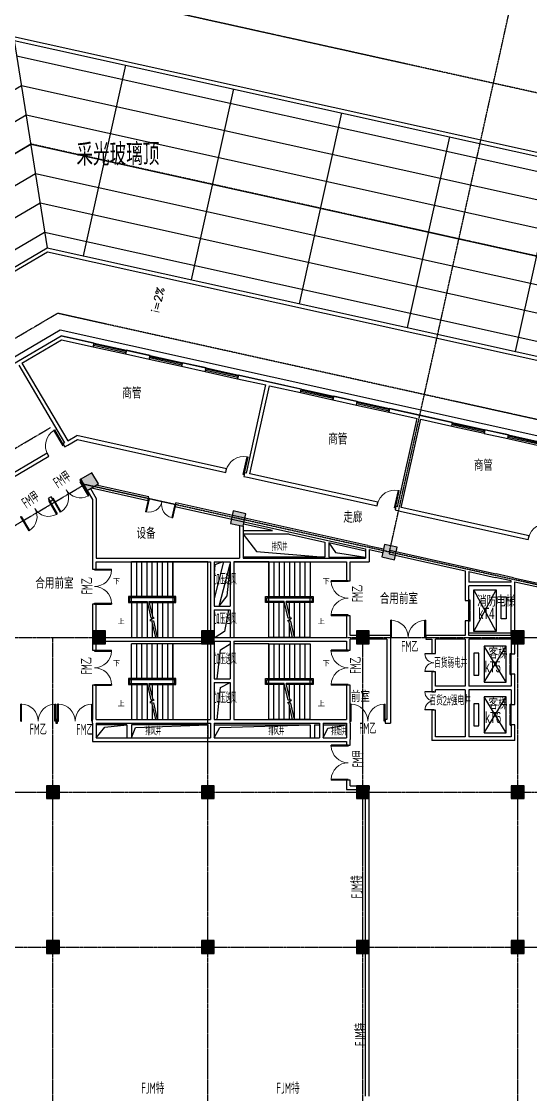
# Model space of a CAD drawing. Header units: metres. Extents: x -728143 to -282297, y 300383 to 505760.
# Drawn here: x -467116 to -439514, y 360524 to 418740 of the extents above; entities that cross this region are included whole.
import ezdxf

# ---------------------------------------------------------------- set-up
doc = ezdxf.new("R2010")
doc.units = ezdxf.units.M
doc.linetypes.add('CENTER2', pattern=[2.541, 1.587, -0.318, 0.318, -0.318])
doc.linetypes.add('DASH', pattern=[0.35, 0.25, -0.1])
for name, color, linetype in [('COLUMN', 2, 'Continuous'), ('DOTE', 251, 'CENTER2'), ('J-STAIR', 163, 'Continuous'), ('J-TEXT', 7, 'Continuous'), ('j-WINDOW_TEXT', 7, 'Continuous'), ('j-防火卷帘', 66, 'Continuous'), ('PUB_DIM', 3, 'Continuous'), ('PUB_HATCH', 8, 'Continuous'), ('PUB_TEXT', 7, 'Continuous'), ('S-看线', 5, 'Continuous'), ('STAIR', 3, 'Continuous'), ('WALL', 2, 'Continuous'), ('WINDOW', 4, 'Continuous'), ('屋顶', 252, 'Continuous'), ('屋顶排水', 76, 'Continuous')]:
    doc.layers.add(name, color=color, linetype=linetype)
doc.styles.add('_TCH_DIM', font='simplex_.ttf', dxfattribs={"bigfont": 'GBCBIG'})
doc.styles.add('HZ', font='rs', dxfattribs={"width": 0.8, "bigfont": 'hztxt'})
doc.styles.add('mobin', font='ros.shx', dxfattribs={"width": 0.55, "bigfont": 'hzdf2.shx'})
doc.styles.add('探索者', font='tssdeng.shx', dxfattribs={"width": 0.65, "bigfont": 'tssdchn.shx'})

# ---------------------------------------------------------------- blocks, each defined once
blk = doc.blocks.new('$DorLib2D$00000001')
for p, q in [((0.45, 0.975), (0.5, 0.975)), ((0.45, 0), (0.45, 0.975)), ((0.5, 0), (0.5, 0.975)), ((0.5, 0), (0.45, 0))]:
    blk.add_line(p, q)
at = {"lineweight": 13}
blk.add_arc((0.475, 0), 0.975, 91.46928, 180, dxfattribs=at)
blk = doc.blocks.new('$DorLib2D$00000002')
at = {"color": 0}
for p, q in [((-0.5, 0), (-0.5, 0.4875)), ((-0.475, 0.4875), (-0.5, 0.4875)), ((-0.475, 0), (-0.475, 0.4875)), ((0.475, 0), (0.475, 0.4875)), ((0.475, 0.4875), (0.5, 0.4875)), ((0.5, 0), (0.5, 0.4875)), ((-0.5, 0), (-0.475, 0)), ((0.5, 0), (0.475, 0))]:
    blk.add_line(p, q, dxfattribs=at)
at = {"color": 0, "lineweight": 13}
for centre, start, end in [((-0.4875, 0), 0, 88.53072), ((0.4875, 0), 91.46928, 180)]:
    blk.add_arc(centre, 0.4875, start, end, dxfattribs=at)
blk = doc.blocks.new('$TCHSYS$LDOR22D')
for p, q in [((-0.517, 0.833), (-0.017, 0.833)), ((-0.517, 0.833), (-0.517, 0.667)), ((-0.517, 0.667), (-0.017, 0.667)), ((-0.017, 0.833), (-0.017, 0.667)), ((0.017, 0.833), (0.017, 0.667)), ((0.017, 0.833), (0.517, 0.833)), ((0.017, 0.667), (0.517, 0.667)), ((0.517, 0.833), (0.517, 0.667)), ((-0.5, 0.5), (0.5, 0.5))]:
    blk.add_line(p, q)
blk = doc.blocks.new('$DorLib2D$00000004')
for p, q in [((-0.485, 0), (-0.485, 0.485)), ((0.485, 0), (0.485, 0.485))]:
    blk.add_line(p, q)
at = {"lineweight": 13}
for centre, start, end in [((-0.485, 0), 0, 90), ((0.485, 0), 90, 180)]:
    blk.add_arc(centre, 0.485, start, end, dxfattribs=at)
blk = doc.blocks.new('$TCHSYS$WIN2D')
for p, q in [((-0.5, 0.5), (0.5, 0.5)), ((-0.5, 0.5), (-0.5, -0.5)), ((0.5, 0.5), (0.5, -0.5)), ((0.5, 0.167), (-0.5, 0.167)), ((0.5, -0.167), (-0.5, -0.167)), ((-0.5, -0.5), (0.5, -0.5))]:
    blk.add_line(p, q)
blk = doc.blocks.new('_FZH')
blk.add_lwpolyline([(-0.5, -0.5), (0.5, -0.5), (0.5, 0.5), (-0.5, 0.5)], close=True)
at = {"layer": 'PUB_HATCH'}
blk.add_solid([(-0.5, -0.5), (0.5, -0.5), (-0.5, 0.5), (0.5, 0.5)], dxfattribs=at)

msp = doc.modelspace()

# ---------------------------------------------------------------- linework, layer by layer
at = {"ltscale": 4, "extrusion": (-1.1827e-23, -1.32164e-09, 1)}
for p, q in [((-467547, 417928, 0), (-400861, 403145, 0)), ((-512892, 378451, 0), (-465698, 406251, 0)), ((-465698, 406251, 0), (-403241, 392406, 0))]:
    msp.add_line(p, q, dxfattribs=at)
at = {"color": 4, "ltscale": 4, "extrusion": (-1.1827e-23, -1.32164e-09, 1)}
for p, q in [((-467514, 417716, 0), (-401099, 402993, 0)), ((-512822, 378724, 0), (-465732, 406463, 0)), ((-465732, 406463, 0), (-403393, 392644, 0))]:
    msp.add_line(p, q, dxfattribs=at)
at = {"color": 250, "ltscale": 4, "extrusion": (-1.1827e-23, -1.32164e-09, 1)}
for p, q in [((-467379, 416867, 0), (-344500, 389627, 0)), ((-512538, 379820, 0), (-465866, 407313, 0)), ((-465866, 407313, 0), (-346448, 380840, 0))]:
    msp.add_line(p, q, dxfattribs=at)
at = {"layer": 'DOTE', "extrusion": (-1.1827e-23, -1.32164e-09, 1)}
for p, q in [((-447163, 389953, 0), (-436596, 437622, 0)), ((-319868, 388417, 0), (-468077, 421272, 0)), ((-582998, 343537, 0), (-466576, 412117, 0)), ((-328584, 381489, 0), (-466551, 412074, 0)), ((-578608, 336084, 0), (-465168, 402907, 0)), ((-315870, 369810, 0), (-465168, 402907, 0)), ((-575994, 331647, 0), (-465524, 396721, 0)), ((-574167, 328545, 0), (-463697, 393619, 0)), ((-350509, 368527, 0), (-463697, 393619, 0)), ((-473809, 385327, 0), (-431809, 385327, 0)), ((-465409, 312844, 0), (-465409, 385327, 0)), ((-457009, 312844, 0), (-457009, 385327, 0)), ((-448609, 312844, 0), (-448609, 385327, 0)), ((-440209, 312844, 0), (-440209, 385327, 0)), ((-482209, 376927, 0), (-398209, 376927, 0)), ((-506293, 368527, 0), (-321459, 368527, 0))]:
    msp.add_line(p, q, dxfattribs=at)
at = {"layer": 'J-STAIR', "ltscale": 4, "extrusion": (-1.1827e-23, -1.32164e-09, 1)}
msp.add_line((-442859, 385577, 0), (-440559, 385577, 0), dxfattribs=at)
at = {"layer": 'j-防火卷帘', "linetype": 'DASH', "extrusion": (-1.1827e-23, -1.32164e-09, 1)}
for p, q in [((-448459, 360427, 0), (-448459, 376927, 0)), ((-448259, 360427, 0), (-448259, 376927, 0))]:
    msp.add_line(p, q, dxfattribs=at)
at = {"layer": 'PUB_DIM', "extrusion": (-1.1827e-23, -1.32164e-09, 1), "elevation": 0}
for points in [[(-461726, 388418, 0, 0, 0), (-458284, 388418, 0, 0, 0), (-458284, 386268, 0, 0, 0), (-459195, 386268, 80, 0, 0), (-459495, 386268, 0, 0, 0)], [(-450893, 388418, 0, 0, 0), (-454335, 388418, 0, 0, 0), (-454335, 386268, 0, 0, 0), (-453424, 386268, 80, 0, 0), (-453124, 386268, 0, 0, 0)], [(-461461, 386231, 0, 0, 0), (-460692, 386231, 80, 0, 0), (-460392, 386231, 0, 0, 0)], [(-451158, 386231, 0, 0, 0), (-451927, 386231, 80, 0, 0), (-452227, 386231, 0, 0, 0)], [(-461726, 383968, 0, 0, 0), (-458284, 383968, 0, 0, 0), (-458284, 381818, 0, 0, 0), (-459195, 381818, 80, 0, 0), (-459495, 381818, 0, 0, 0)], [(-450893, 383968, 0, 0, 0), (-454335, 383968, 0, 0, 0), (-454335, 381818, 0, 0, 0), (-453424, 381818, 80, 0, 0), (-453124, 381818, 0, 0, 0)], [(-461461, 381781, 0, 0, 0), (-460692, 381781, 80, 0, 0), (-460392, 381781, 0, 0, 0)], [(-451158, 381781, 0, 0, 0), (-451927, 381781, 80, 0, 0), (-452227, 381781, 0, 0, 0)]]:
    msp.add_lwpolyline(points, format="xyseb", dxfattribs=at)
at = {"layer": 'S-看线', "ltscale": 4, "extrusion": (-1.1827e-23, -1.32164e-09, 1)}
for p, q in [((-453497, 391127, 0), (-455071, 391476, 0)), ((-455098, 391127, 0), (-453497, 391127, 0)), ((-452595, 390927, 0), (-455098, 390927, 0)), ((-452595, 390927, 0), (-450659, 390498, 0)), ((-450659, 390498, 0), (-450659, 389677, 0)), ((-448459, 390010, 0), (-450459, 390454, 0)), ((-450459, 390454, 0), (-450459, 389677, 0)), ((-452459, 389677, 0), (-455098, 389677, 0)), ((-450659, 389677, 0), (-452459, 389677, 0)), ((-450459, 389677, 0), (-448459, 389677, 0)), ((-456654, 387427, 0), (-456143, 389427, 0)), ((-456395, 387027, 0), (-455809, 389319, 0)), ((-442859, 385577, 0), (-440559, 385577, 0)), ((-461399, 380577, 0), (-463059, 380577, 0)), ((-461399, 380577, 0), (-461399, 379877, 0)), ((-457009, 380577, 0), (-461149, 380577, 0)), ((-461149, 380577, 0), (-461149, 379877, 0)), ((-457009, 380577, 0), (-457009, 379877, 0)), ((-456659, 380577, 0), (-451469, 380577, 0)), ((-451469, 380577, 0), (-451469, 379877, 0)), ((-451219, 380577, 0), (-451219, 379877, 0)), ((-451219, 380577, 0), (-450959, 380577, 0)), ((-450759, 380577, 0), (-449494, 380577, 0))]:
    msp.add_line(p, q, dxfattribs=at)
at = {"layer": 'S-看线', "ltscale": 4, "extrusion": (-1.1827e-23, -1.32164e-09, 1), "elevation": 0}
for points in [[(-455098, 390927), (-454368, 389980), (-450659, 389677)], [(-450459, 390454), (-450083, 389932), (-448459, 389677)], [(-456195, 389427), (-456625, 389258), (-456659, 388786)], [(-456395, 387027), (-455958, 387585), (-455809, 389117)], [(-455885, 386827), (-456111, 385642), (-456609, 385327)], [(-456509, 383077), (-456319, 384654), (-455809, 384977)], [(-456509, 380877), (-456320, 382608), (-455809, 382877)], [(-463059, 379877), (-462589, 380463), (-461399, 380577)], [(-461149, 379877), (-460936, 380443), (-457009, 380577)], [(-456659, 379877), (-456364, 380444), (-451469, 380577)], [(-450759, 379877), (-450499, 380395), (-449494, 380577)]]:
    msp.add_lwpolyline(points, dxfattribs=at)
at = {"layer": 'STAIR', "extrusion": (-1.1827e-23, -1.32164e-09, 1)}
for p, q in [((-458909, 389427, 0), (-461149, 389427, 0)), ((-461149, 387537, 0), (-461149, 389427, 0)), ((-460869, 387537, 0), (-460869, 389427, 0)), ((-460589, 387537, 0), (-460589, 389427, 0)), ((-460309, 387537, 0), (-460309, 389427, 0)), ((-460029, 387537, 0), (-460029, 389427, 0)), ((-459749, 387537, 0), (-459749, 389427, 0)), ((-459469, 387537, 0), (-459469, 389427, 0)), ((-459189, 387537, 0), (-459189, 389427, 0)), ((-458909, 387537, 0), (-458909, 389427, 0)), ((-457009, 389427, 0), (-458909, 389427, 0)), ((-458909, 389427, 0), (-458909, 387537, 0)), ((-457009, 385327, 0), (-457009, 389427, 0)), ((-453709, 389427, 0), (-455609, 389427, 0)), ((-455609, 389427, 0), (-455609, 385327, 0)), ((-453709, 389427, 0), (-451469, 389427, 0)), ((-453709, 389427, 0), (-453709, 387537, 0)), ((-453709, 387537, 0), (-453709, 389427, 0)), ((-453429, 389427, 0), (-453429, 387537, 0)), ((-453149, 389427, 0), (-453149, 387537, 0)), ((-452869, 389427, 0), (-452869, 387537, 0)), ((-452589, 389427, 0), (-452589, 387537, 0)), ((-452309, 389427, 0), (-452309, 387537, 0)), ((-452029, 389427, 0), (-452029, 387537, 0)), ((-451749, 389427, 0), (-451749, 387537, 0)), ((-451469, 389427, 0), (-451469, 387537, 0)), ((-442584, 385652, 0), (-442584, 387902, 0)), ((-442584, 387902, 0), (-441384, 387902, 0)), ((-441384, 385652, 0), (-442584, 387902, 0)), ((-442584, 385652, 0), (-441384, 387902, 0)), ((-441384, 387902, 0), (-441384, 385652, 0)), ((-461319, 387537, 0), (-461319, 387217, 0)), ((-458739, 387537, 0), (-461319, 387537, 0)), ((-461319, 387217, 0), (-460291, 387217, 0)), ((-461259, 387477, 0), (-461259, 387277, 0)), ((-458799, 387477, 0), (-461259, 387477, 0)), ((-461259, 387277, 0), (-460305, 387277, 0)), ((-458909, 387477, 0), (-461149, 387477, 0)), ((-461149, 387277, 0), (-461149, 387477, 0)), ((-461149, 387277, 0), (-460305, 387277, 0)), ((-461149, 387217, 0), (-461149, 385327, 0)), ((-460869, 387217, 0), (-460869, 385327, 0)), ((-460589, 387217, 0), (-460589, 385327, 0)), ((-460309, 387217, 0), (-460309, 385327, 0)), ((-460305, 387277, 0), (-460101, 386391, 0)), ((-460202, 387277, 0), (-458909, 387277, 0)), ((-460202, 387277, 0), (-459998, 386388, 0)), ((-460202, 387277, 0), (-458799, 387277, 0)), ((-460188, 387217, 0), (-458739, 387217, 0)), ((-460029, 387217, 0), (-460029, 386525, 0)), ((-459749, 387217, 0), (-459749, 385327, 0)), ((-459469, 387217, 0), (-459469, 385327, 0)), ((-459189, 387217, 0), (-459189, 385327, 0)), ((-458909, 387477, 0), (-458909, 387277, 0)), ((-458909, 387217, 0), (-458909, 385327, 0)), ((-458909, 387217, 0), (-458909, 385327, 0)), ((-458799, 387277, 0), (-458799, 387477, 0)), ((-458739, 387217, 0), (-458739, 387537, 0)), ((-453879, 387217, 0), (-453879, 387537, 0)), ((-453879, 387537, 0), (-451299, 387537, 0)), ((-452851, 387217, 0), (-453879, 387217, 0)), ((-453819, 387277, 0), (-453819, 387477, 0)), ((-453819, 387477, 0), (-451359, 387477, 0)), ((-452865, 387277, 0), (-453819, 387277, 0)), ((-453709, 387477, 0), (-451469, 387477, 0)), ((-453709, 387277, 0), (-453709, 387477, 0)), ((-452865, 387277, 0), (-453709, 387277, 0)), ((-453709, 385327, 0), (-453709, 387217, 0)), ((-453709, 385327, 0), (-453709, 387217, 0)), ((-453429, 385327, 0), (-453429, 387217, 0)), ((-453149, 385327, 0), (-453149, 387217, 0)), ((-452869, 385327, 0), (-452869, 387217, 0)), ((-452657, 386372, 0), (-452865, 387277, 0)), ((-451469, 387277, 0), (-452762, 387277, 0)), ((-452553, 386368, 0), (-452762, 387277, 0)), ((-451359, 387277, 0), (-452762, 387277, 0)), ((-451299, 387217, 0), (-452748, 387217, 0)), ((-452589, 386525, 0), (-452589, 387217, 0)), ((-452309, 385327, 0), (-452309, 387217, 0)), ((-452029, 385327, 0), (-452029, 387217, 0)), ((-451749, 385327, 0), (-451749, 387217, 0)), ((-451469, 387277, 0), (-451469, 387477, 0)), ((-451469, 385327, 0), (-451469, 387217, 0)), ((-451359, 387477, 0), (-451359, 387277, 0)), ((-451299, 387537, 0), (-451299, 387217, 0)), ((-441109, 386327, 0), (-441109, 387527, 0)), ((-441109, 387527, 0), (-440834, 387527, 0)), ((-440834, 387527, 0), (-440834, 386327, 0)), ((-459923, 386385, 0), (-460149, 386239, 0)), ((-460149, 386239, 0), (-459962, 386232, 0)), ((-460101, 386391, 0), (-459923, 386385, 0)), ((-460066, 386236, 0), (-459857, 385327, 0)), ((-460029, 386079, 0), (-460029, 385327, 0)), ((-459962, 386232, 0), (-459754, 385327, 0)), ((-452696, 386219, 0), (-452470, 386365, 0)), ((-452518, 386213, 0), (-452696, 386219, 0)), ((-452470, 386365, 0), (-452657, 386372, 0)), ((-452417, 385327, 0), (-452621, 386216, 0)), ((-452589, 385327, 0), (-452589, 386079, 0)), ((-452314, 385327, 0), (-452518, 386213, 0)), ((-440834, 386327, 0), (-441109, 386327, 0)), ((-441384, 385652, 0), (-442584, 385652, 0)), ((-461149, 385327, 0), (-459857, 385327, 0)), ((-458909, 384977, 0), (-461149, 384977, 0)), ((-461149, 383087, 0), (-461149, 384977, 0)), ((-460869, 383087, 0), (-460869, 384977, 0)), ((-460589, 383087, 0), (-460589, 384977, 0)), ((-460309, 383087, 0), (-460309, 384977, 0)), ((-460029, 383087, 0), (-460029, 384977, 0)), ((-459754, 385327, 0), (-458909, 385327, 0)), ((-459749, 383087, 0), (-459749, 384977, 0)), ((-459469, 383087, 0), (-459469, 384977, 0)), ((-459189, 383087, 0), (-459189, 384977, 0)), ((-458909, 385327, 0), (-457009, 385327, 0)), ((-458909, 383087, 0), (-458909, 384977, 0)), ((-457009, 384977, 0), (-458909, 384977, 0)), ((-458909, 384977, 0), (-458909, 383087, 0)), ((-457009, 380877, 0), (-457009, 384977, 0)), ((-455609, 385327, 0), (-453709, 385327, 0)), ((-453709, 384977, 0), (-455609, 384977, 0)), ((-455609, 384977, 0), (-455609, 380877, 0)), ((-452417, 385327, 0), (-453709, 385327, 0)), ((-453709, 384977, 0), (-451469, 384977, 0)), ((-453709, 384977, 0), (-453709, 383087, 0)), ((-453709, 383087, 0), (-453709, 384977, 0)), ((-453429, 384977, 0), (-453429, 383087, 0)), ((-453149, 384977, 0), (-453149, 383087, 0)), ((-452869, 384977, 0), (-452869, 383087, 0)), ((-452589, 384977, 0), (-452589, 383087, 0)), ((-451469, 385327, 0), (-452314, 385327, 0)), ((-452309, 384977, 0), (-452309, 383087, 0)), ((-452029, 384977, 0), (-452029, 383087, 0)), ((-451749, 384977, 0), (-451749, 383087, 0)), ((-451469, 384977, 0), (-451469, 383087, 0)), ((-440834, 384852, 0), (-442034, 384852, 0)), ((-442034, 384852, 0), (-442034, 382902, 0)), ((-442034, 382902, 0), (-440834, 384852, 0)), ((-440834, 382902, 0), (-442034, 384852, 0)), ((-440834, 382902, 0), (-440834, 384852, 0)), ((-442309, 384477, 0), (-442584, 384477, 0)), ((-442584, 384477, 0), (-442584, 383277, 0)), ((-442309, 383277, 0), (-442309, 384477, 0)), ((-461319, 383087, 0), (-461319, 382767, 0)), ((-458739, 383087, 0), (-461319, 383087, 0)), ((-458739, 382767, 0), (-458739, 383087, 0)), ((-453879, 382767, 0), (-453879, 383087, 0)), ((-453879, 383087, 0), (-451299, 383087, 0)), ((-451299, 383087, 0), (-451299, 382767, 0)), ((-442584, 383277, 0), (-442309, 383277, 0)), ((-461319, 382767, 0), (-460291, 382767, 0)), ((-461259, 383027, 0), (-461259, 382827, 0)), ((-458799, 383027, 0), (-461259, 383027, 0)), ((-461259, 382827, 0), (-460305, 382827, 0)), ((-458909, 383027, 0), (-461149, 383027, 0)), ((-461149, 382827, 0), (-461149, 383027, 0)), ((-461149, 382827, 0), (-460305, 382827, 0)), ((-461149, 382767, 0), (-461149, 380877, 0)), ((-460869, 382767, 0), (-460869, 380877, 0)), ((-460589, 382767, 0), (-460589, 380877, 0)), ((-460309, 382767, 0), (-460309, 380877, 0)), ((-460305, 382827, 0), (-460101, 381941, 0)), ((-460202, 382827, 0), (-458909, 382827, 0)), ((-460202, 382827, 0), (-459998, 381938, 0)), ((-460202, 382827, 0), (-458799, 382827, 0)), ((-460188, 382767, 0), (-458739, 382767, 0)), ((-460029, 382767, 0), (-460029, 382075, 0)), ((-459749, 382767, 0), (-459749, 380877, 0)), ((-459469, 382767, 0), (-459469, 380877, 0)), ((-459189, 382767, 0), (-459189, 380877, 0)), ((-458909, 383027, 0), (-458909, 382827, 0)), ((-458909, 382767, 0), (-458909, 380877, 0)), ((-458909, 382767, 0), (-458909, 380877, 0)), ((-458799, 382827, 0), (-458799, 383027, 0)), ((-452851, 382767, 0), (-453879, 382767, 0)), ((-453819, 382827, 0), (-453819, 383027, 0)), ((-453819, 383027, 0), (-451359, 383027, 0)), ((-452865, 382827, 0), (-453819, 382827, 0)), ((-453709, 383027, 0), (-451469, 383027, 0)), ((-453709, 382827, 0), (-453709, 383027, 0)), ((-452865, 382827, 0), (-453709, 382827, 0)), ((-453709, 380877, 0), (-453709, 382767, 0)), ((-453709, 380877, 0), (-453709, 382767, 0)), ((-453429, 380877, 0), (-453429, 382767, 0)), ((-453149, 380877, 0), (-453149, 382767, 0)), ((-452869, 380877, 0), (-452869, 382767, 0)), ((-452657, 381922, 0), (-452865, 382827, 0)), ((-451469, 382827, 0), (-452762, 382827, 0)), ((-452553, 381918, 0), (-452762, 382827, 0)), ((-451359, 382827, 0), (-452762, 382827, 0)), ((-451299, 382767, 0), (-452748, 382767, 0)), ((-452589, 382075, 0), (-452589, 382767, 0)), ((-452309, 380877, 0), (-452309, 382767, 0)), ((-452029, 380877, 0), (-452029, 382767, 0)), ((-451749, 380877, 0), (-451749, 382767, 0)), ((-451469, 382827, 0), (-451469, 383027, 0)), ((-451469, 380877, 0), (-451469, 382767, 0)), ((-451359, 383027, 0), (-451359, 382827, 0)), ((-442034, 382902, 0), (-440834, 382902, 0)), ((-459923, 381935, 0), (-460149, 381789, 0)), ((-460101, 381941, 0), (-459923, 381935, 0)), ((-452696, 381769, 0), (-452470, 381915, 0)), ((-452470, 381915, 0), (-452657, 381922, 0)), ((-440834, 382102, 0), (-442034, 382102, 0)), ((-442034, 382102, 0), (-442034, 380152, 0)), ((-442034, 380152, 0), (-440834, 382102, 0)), ((-440834, 380152, 0), (-442034, 382102, 0)), ((-440834, 380152, 0), (-440834, 382102, 0)), ((-460149, 381789, 0), (-459962, 381782, 0)), ((-460066, 381786, 0), (-459857, 380877, 0)), ((-460029, 381629, 0), (-460029, 380877, 0)), ((-459962, 381782, 0), (-459754, 380877, 0)), ((-452518, 381763, 0), (-452696, 381769, 0)), ((-452417, 380877, 0), (-452621, 381766, 0)), ((-452589, 380877, 0), (-452589, 381629, 0)), ((-452314, 380877, 0), (-452518, 381763, 0)), ((-442309, 381727, 0), (-442584, 381727, 0)), ((-442584, 381727, 0), (-442584, 380527, 0)), ((-442309, 380527, 0), (-442309, 381727, 0)), ((-461149, 380877, 0), (-459857, 380877, 0)), ((-459754, 380877, 0), (-458909, 380877, 0)), ((-458909, 380877, 0), (-457009, 380877, 0)), ((-455609, 380877, 0), (-453709, 380877, 0)), ((-452417, 380877, 0), (-453709, 380877, 0)), ((-451469, 380877, 0), (-452314, 380877, 0)), ((-442584, 380527, 0), (-442309, 380527, 0)), ((-442034, 380152, 0), (-440834, 380152, 0))]:
    msp.add_line(p, q, dxfattribs=at)
at = {"layer": 'WALL', "extrusion": (-1.1827e-23, -1.32164e-09, 1)}
for p, q in [((-467284, 400325, 0), (-464973, 401686, 0)), ((-467096, 400204, 0), (-464939, 401474, 0)), ((-463183, 401289, 0), (-464973, 401686, 0)), ((-464939, 401474, 0), (-463227, 401094, 0)), ((-463227, 401094, 0), (-463183, 401289, 0)), ((-461426, 400900, 0), (-461469, 400704, 0)), ((-461469, 400704, 0), (-460190, 400421, 0)), ((-460147, 400616, 0), (-461426, 400900, 0)), ((-460190, 400421, 0), (-460147, 400616, 0)), ((-467268, 400102, 0), (-464782, 395881, 0)), ((-467096, 400204, 0), (-464610, 395983, 0)), ((-458389, 400227, 0), (-458433, 400031, 0)), ((-458433, 400031, 0), (-457153, 399748, 0)), ((-457110, 399943, 0), (-458389, 400227, 0)), ((-457153, 399748, 0), (-457110, 399943, 0)), ((-455353, 399553, 0), (-455396, 399358, 0)), ((-453719, 399191, 0), (-455353, 399553, 0)), ((-455396, 399358, 0), (-453860, 399018, 0)), ((-454921, 394234, 0), (-453860, 399018, 0)), ((-454725, 394190, 0), (-453665, 398974, 0)), ((-451946, 398798, 0), (-453719, 399191, 0)), ((-453665, 398974, 0), (-451989, 398603, 0)), ((-451989, 398603, 0), (-451946, 398798, 0)), ((-450188, 398409, 0), (-450232, 398213, 0)), ((-450232, 398213, 0), (-448952, 397930, 0)), ((-448909, 398125, 0), (-450188, 398409, 0)), ((-448952, 397930, 0), (-448909, 398125, 0)), ((-447152, 397735, 0), (-447195, 397540, 0)), ((-445518, 397373, 0), (-447152, 397735, 0)), ((-447195, 397540, 0), (-445659, 397200, 0)), ((-446720, 392416, 0), (-445659, 397200, 0)), ((-446524, 392372, 0), (-445464, 397156, 0)), ((-443745, 396980, 0), (-445518, 397373, 0)), ((-445464, 397156, 0), (-443788, 396785, 0)), ((-443788, 396785, 0), (-443745, 396980, 0)), ((-441988, 396591, 0), (-442031, 396395, 0)), ((-440708, 396307, 0), (-441988, 396591, 0)), ((-464782, 395881, 0), (-464868, 395830, 0)), ((-464610, 395983, 0), (-464117, 396273, 0)), ((-464594, 395759, 0), (-464084, 396060, 0)), ((-455994, 394472, 0), (-464117, 396273, 0)), ((-464084, 396060, 0), (-456038, 394277, 0)), ((-442031, 396395, 0), (-440751, 396112, 0)), ((-440751, 396112, 0), (-440708, 396307, 0)), ((-465730, 395323, 0), (-471847, 391719, 0)), ((-465628, 395150, 0), (-465730, 395323, 0)), ((-464868, 395830, 0), (-464767, 395658, 0)), ((-464767, 395658, 0), (-464594, 395759, 0)), ((-471746, 391547, 0), (-465628, 395150, 0)), ((-456038, 394277, 0), (-455994, 394472, 0)), ((-455018, 394255, 0), (-455061, 394060, 0)), ((-454921, 394234, 0), (-455018, 394255, 0)), ((-447794, 392654, 0), (-454725, 394190, 0)), ((-463906, 393902, 0), (-463959, 393871, 0)), ((-463959, 393871, 0), (-463857, 393698, 0)), ((-463857, 393698, 0), (-463805, 393729, 0)), ((-460214, 392949, 0), (-463070, 393582, 0)), ((-455061, 394060, 0), (-454866, 394017, 0)), ((-454866, 394017, 0), (-447837, 392459, 0)), ((-465510, 392957, 0), (-465669, 392863, 0)), ((-465408, 392785, 0), (-465510, 392957, 0)), ((-463719, 393521, 0), (-463676, 393512, 0)), ((-463551, 393299, 0), (-463259, 392804, 0)), ((-463378, 393400, 0), (-463059, 392858, 0)), ((-463322, 393433, 0), (-460257, 392754, 0)), ((-465669, 392863, 0), (-465568, 392691, 0)), ((-465568, 392691, 0), (-465408, 392785, 0)), ((-463259, 392804, 0), (-463259, 389527, 0)), ((-463059, 392858, 0), (-463059, 389627, 0)), ((-460257, 392754, 0), (-460214, 392949, 0)), ((-458749, 392624, 0), (-458793, 392429, 0)), ((-458793, 392429, 0), (-448459, 390138, 0)), ((-448338, 390316, 0), (-458749, 392624, 0)), ((-447837, 392459, 0), (-447794, 392654, 0)), ((-446817, 392437, 0), (-446861, 392242, 0)), ((-446720, 392416, 0), (-446817, 392437, 0)), ((-446861, 392242, 0), (-446665, 392199, 0)), ((-446665, 392199, 0), (-439636, 390641, 0)), ((-439593, 390836, 0), (-446524, 392372, 0)), ((-455298, 391376, 0), (-455298, 389627, 0)), ((-455098, 391354, 0), (-455098, 389627, 0)), ((-439636, 390641, 0), (-439593, 390836, 0)), ((-448459, 390138, 0), (-448459, 389627, 0)), ((-448338, 390316, 0), (-447483, 390127, 0)), ((-448259, 390094, 0), (-448259, 389427, 0)), ((-448259, 390094, 0), (-447526, 389931, 0)), ((-447483, 390127, 0), (-447526, 389931, 0)), ((-447141, 390051, 0), (-447185, 389856, 0)), ((-447141, 390051, 0), (-442938, 389119, 0)), ((-463259, 389527, 0), (-463259, 389030, 0)), ((-463059, 389627, 0), (-456759, 389627, 0)), ((-456759, 389627, 0), (-455709, 389627, 0)), ((-455709, 389627, 0), (-455298, 389627, 0)), ((-455098, 389627, 0), (-449394, 389627, 0)), ((-449394, 389627, 0), (-448459, 389627, 0)), ((-447185, 389856, 0), (-443059, 388941, 0)), ((-463259, 389030, 0), (-463059, 389030, 0)), ((-463059, 389427, 0), (-456859, 389427, 0)), ((-463059, 389030, 0), (-463059, 389427, 0)), ((-456859, 389427, 0), (-456859, 387427, 0)), ((-456659, 389427, 0), (-456659, 387327, 0)), ((-456659, 389427, 0), (-455809, 389427, 0)), ((-455809, 389427, 0), (-455809, 387027, 0)), ((-455609, 389427, 0), (-455609, 386927, 0)), ((-455609, 389427, 0), (-455198, 389427, 0)), ((-455198, 389427, 0), (-449494, 389427, 0)), ((-449494, 389427, 0), (-449494, 388402, 0)), ((-449294, 388402, 0), (-449294, 389427, 0)), ((-449294, 389427, 0), (-448259, 389427, 0)), ((-443059, 388941, 0), (-443059, 388227, 0)), ((-442938, 389119, 0), (-441384, 388775, 0)), ((-442859, 388897, 0), (-442859, 388327, 0)), ((-442859, 388897, 0), (-441427, 388579, 0)), ((-449494, 388402, 0), (-449294, 388402, 0)), ((-440559, 388327, 0), (-442859, 388327, 0)), ((-440559, 388387, 0), (-441426, 388579, 0)), ((-440438, 388565, 0), (-441383, 388775, 0)), ((-440559, 388327, 0), (-440559, 388387, 0)), ((-440438, 388565, 0), (-431081, 386491, 0)), ((-440359, 388343, 0), (-431125, 386296, 0)), ((-440359, 388227, 0), (-440359, 388343, 0)), ((-443059, 388227, 0), (-443059, 387327, 0)), ((-440559, 388127, 0), (-442859, 388127, 0)), ((-442859, 387327, 0), (-442859, 388127, 0)), ((-440559, 385427, 0), (-440559, 388127, 0)), ((-440359, 385327, 0), (-440359, 388227, 0)), ((-456859, 387427, 0), (-456859, 387427, 0)), ((-456859, 387427, 0), (-456859, 387227, 0)), ((-456859, 387227, 0), (-456859, 387227, 0)), ((-456859, 387227, 0), (-456859, 386927, 0)), ((-456659, 387327, 0), (-456659, 387027, 0)), ((-443059, 387327, 0), (-442859, 387327, 0)), ((-463059, 387130, 0), (-463259, 387130, 0)), ((-463259, 387130, 0), (-463259, 385227, 0)), ((-463059, 385327, 0), (-463059, 387130, 0)), ((-456859, 386927, 0), (-456859, 385327, 0)), ((-456659, 387027, 0), (-455809, 387027, 0)), ((-456659, 386827, 0), (-455809, 386827, 0)), ((-456659, 386827, 0), (-456659, 385327, 0)), ((-455809, 386827, 0), (-455809, 385327, 0)), ((-455609, 386927, 0), (-455609, 385327, 0)), ((-449294, 386502, 0), (-449494, 386502, 0)), ((-449494, 386502, 0), (-449494, 385327, 0)), ((-449294, 385427, 0), (-449294, 386502, 0)), ((-442859, 386227, 0), (-443059, 386227, 0)), ((-443059, 386227, 0), (-443059, 385427, 0)), ((-442859, 385427, 0), (-442859, 386227, 0)), ((-447209, 385427, 0), (-449294, 385427, 0)), ((-447094, 385427, 0), (-447209, 385427, 0)), ((-447094, 385227, 0), (-447094, 385427, 0)), ((-444759, 385427, 0), (-445194, 385427, 0)), ((-445194, 385427, 0), (-445194, 385227, 0)), ((-443059, 385427, 0), (-444759, 385427, 0)), ((-440559, 385427, 0), (-442859, 385427, 0)), ((-463259, 385227, 0), (-463259, 384627, 0)), ((-463059, 385327, 0), (-456859, 385327, 0)), ((-463059, 385127, 0), (-456859, 385127, 0)), ((-463059, 384627, 0), (-463059, 385127, 0)), ((-456859, 385127, 0), (-456859, 383077, 0)), ((-456659, 385327, 0), (-455809, 385327, 0)), ((-456659, 385127, 0), (-456659, 383077, 0)), ((-456659, 385127, 0), (-455809, 385127, 0)), ((-455809, 385127, 0), (-455809, 383077, 0)), ((-455609, 385327, 0), (-449494, 385327, 0)), ((-455609, 385127, 0), (-455609, 382977, 0)), ((-455609, 385127, 0), (-449494, 385127, 0)), ((-449494, 385327, 0), (-449494, 385327, 0)), ((-449494, 385127, 0), (-449494, 384627, 0)), ((-449294, 385227, 0), (-449294, 385227, 0)), ((-449294, 384627, 0), (-449294, 385227, 0)), ((-447309, 385227, 0), (-449294, 385227, 0)), ((-447309, 385227, 0), (-447309, 380877, 0)), ((-447109, 385227, 0), (-447109, 380677, 0)), ((-447109, 385227, 0), (-447094, 385227, 0)), ((-445194, 385227, 0), (-444859, 385227, 0)), ((-444859, 385227, 0), (-444859, 384452, 0)), ((-443059, 385227, 0), (-444659, 385227, 0)), ((-444659, 384452, 0), (-444659, 385227, 0)), ((-443059, 385227, 0), (-443059, 382677, 0)), ((-440559, 385227, 0), (-442859, 385227, 0)), ((-442859, 385227, 0), (-442859, 382677, 0)), ((-440559, 385227, 0), (-440559, 384427, 0)), ((-440359, 384427, 0), (-440359, 385327, 0)), ((-463259, 384627, 0), (-463059, 384627, 0)), ((-449494, 384627, 0), (-449294, 384627, 0)), ((-444859, 384452, 0), (-444659, 384452, 0)), ((-440559, 384427, 0), (-440359, 384427, 0)), ((-456859, 383077, 0), (-456859, 383077, 0)), ((-456859, 383077, 0), (-456859, 382877, 0)), ((-456659, 383077, 0), (-455809, 383077, 0)), ((-444659, 383452, 0), (-444859, 383452, 0)), ((-444859, 383452, 0), (-444859, 382577, 0)), ((-444659, 382677, 0), (-444659, 383452, 0)), ((-440359, 383327, 0), (-440559, 383327, 0)), ((-440559, 383327, 0), (-440559, 382677, 0)), ((-440359, 382577, 0), (-440359, 383327, 0)), ((-463059, 382727, 0), (-463259, 382727, 0)), ((-463259, 382727, 0), (-463259, 380877, 0)), ((-463059, 380877, 0), (-463059, 382727, 0)), ((-456859, 382877, 0), (-456859, 382877, 0)), ((-456859, 382877, 0), (-456859, 380877, 0)), ((-456659, 382877, 0), (-456659, 380877, 0)), ((-456659, 382877, 0), (-455809, 382877, 0)), ((-455809, 382877, 0), (-455809, 380877, 0)), ((-455609, 382977, 0), (-455609, 380877, 0)), ((-449294, 382727, 0), (-449494, 382727, 0)), ((-449494, 382727, 0), (-449494, 380877, 0)), ((-449294, 380877, 0), (-449294, 382727, 0)), ((-444859, 382577, 0), (-444859, 382380, 0)), ((-443059, 382677, 0), (-444659, 382677, 0)), ((-440559, 382677, 0), (-442859, 382677, 0)), ((-440359, 381677, 0), (-440359, 382577, 0)), ((-444859, 382380, 0), (-444659, 382380, 0)), ((-443059, 382477, 0), (-444659, 382477, 0)), ((-444659, 382380, 0), (-444659, 382477, 0)), ((-443059, 382477, 0), (-443059, 379927, 0)), ((-440559, 382477, 0), (-442859, 382477, 0)), ((-442859, 382477, 0), (-442859, 379927, 0)), ((-440559, 382477, 0), (-440559, 381677, 0)), ((-444659, 381380, 0), (-444859, 381380, 0)), ((-444859, 381380, 0), (-444859, 379727, 0)), ((-444659, 379927, 0), (-444659, 381380, 0)), ((-440559, 381677, 0), (-440359, 381677, 0)), ((-465159, 380877, 0), (-465259, 380877, 0)), ((-465259, 380877, 0), (-465259, 380677, 0)), ((-465159, 380677, 0), (-465159, 380877, 0)), ((-463259, 380677, 0), (-463259, 380877, 0)), ((-463059, 380877, 0), (-456859, 380877, 0)), ((-456659, 380877, 0), (-455809, 380877, 0)), ((-455609, 380877, 0), (-450859, 380877, 0)), ((-450859, 380877, 0), (-449494, 380877, 0)), ((-449294, 380677, 0), (-449294, 380877, 0)), ((-447309, 380877, 0), (-447394, 380877, 0)), ((-447394, 380877, 0), (-447394, 380677, 0)), ((-465259, 380677, 0), (-465159, 380677, 0)), ((-463259, 380677, 0), (-463259, 379677, 0)), ((-463059, 380677, 0), (-456859, 380677, 0)), ((-463059, 380677, 0), (-463059, 379877, 0)), ((-456859, 380677, 0), (-456859, 379877, 0)), ((-456659, 380677, 0), (-456659, 379877, 0)), ((-456659, 380677, 0), (-455709, 380677, 0)), ((-455709, 380677, 0), (-450959, 380677, 0)), ((-450959, 380677, 0), (-450959, 379877, 0)), ((-450759, 380677, 0), (-449494, 380677, 0)), ((-450759, 380677, 0), (-450759, 379877, 0)), ((-449494, 380677, 0), (-449494, 379877, 0)), ((-449294, 380677, 0), (-449294, 379777, 0)), ((-447394, 380677, 0), (-447109, 380677, 0)), ((-440359, 380577, 0), (-440559, 380577, 0)), ((-440559, 380577, 0), (-440559, 379927, 0)), ((-440359, 379727, 0), (-440359, 380577, 0)), ((-463259, 379677, 0), (-456759, 379677, 0)), ((-463059, 379877, 0), (-456859, 379877, 0)), ((-456759, 379677, 0), (-450859, 379677, 0)), ((-456659, 379877, 0), (-450959, 379877, 0)), ((-450859, 379677, 0), (-449494, 379677, 0)), ((-450759, 379877, 0), (-449494, 379877, 0)), ((-449494, 379677, 0), (-449494, 379477, 0)), ((-449294, 379477, 0), (-449294, 379777, 0)), ((-442959, 379727, 0), (-444859, 379727, 0)), ((-443059, 379927, 0), (-444659, 379927, 0)), ((-440359, 379727, 0), (-442959, 379727, 0)), ((-440559, 379927, 0), (-442859, 379927, 0)), ((-449494, 379477, 0), (-449294, 379477, 0)), ((-449294, 377577, 0), (-449494, 377577, 0)), ((-449494, 377577, 0), (-449494, 377077, 0)), ((-449294, 377277, 0), (-449294, 377577, 0)), ((-449294, 377277, 0), (-448259, 377277, 0)), ((-448259, 377277, 0), (-448259, 377077, 0)), ((-449494, 377077, 0), (-448259, 377077, 0))]:
    msp.add_line(p, q, dxfattribs=at)
at = {"layer": 'WALL', "color": 1, "extrusion": (-1.1827e-23, -1.32164e-09, 1)}
msp.add_line((-455191, 392091, 0), (-455187, 392105, 0), dxfattribs=at)
at = {"layer": '屋顶', "extrusion": (-1.1827e-23, -1.32164e-09, 1)}
for p, q in [((-467504, 417714, 0), (-465724, 406462, 0)), ((-463762, 406027, 0), (-461466, 416375, 0)), ((-467114, 415252, 0), (-517027, 385864, 0)), ((-344054, 387946, 0), (-467114, 415252, 0)), ((-457904, 404728, 0), (-455608, 415077, 0)), ((-466862, 413660, 0), (-516266, 384572, 0)), ((-344378, 386482, 0), (-466862, 413660, 0)), ((-452046, 403430, 0), (-449750, 413778, 0)), ((-446189, 402131, 0), (-443892, 412479, 0)), ((-466610, 412068, 0), (-515505, 383279, 0)), ((-344703, 385017, 0), (-466610, 412068, 0)), ((-440331, 400833, 0), (-438035, 411181, 0)), ((-466358, 410475, 0), (-514743, 381987, 0)), ((-402382, 396279, 0), (-466358, 410475, 0)), ((-466107, 408883, 0), (-513982, 380694, 0)), ((-402707, 394815, 0), (-466107, 408883, 0))]:
    msp.add_line(p, q, dxfattribs=at)
at = {"layer": '屋顶排水', "ltscale": 4, "extrusion": (-1.1827e-23, -1.32164e-09, 1)}
for p, q in [((-496947, 383200, 0), (-465024, 402005, 0)), ((-465024, 402005, 0), (-346591, 375750, 0)), ((-496536, 383094, 0), (-464973, 401686, 0)), ((-464973, 401686, 0), (-346915, 375515, 0))]:
    msp.add_line(p, q, dxfattribs=at)
at = {"layer": '屋顶排水', "ltscale": 4, "extrusion": (-1.1827e-23, -1.32164e-09, 1), "elevation": 0}
for points in [[(-469658, 431251), (-456283, 428286), (-455774, 430580), (-452943, 429952), (-453452, 427658), (-415278, 419196), (-414770, 421490), (-411939, 420862), (-412447, 418568), (-358116, 406524), (-357608, 408818), (-354532, 408136), (-355041, 405842), (-306254, 395027), (-309662, 365111)], [(-455990, 428221), (-455546, 430222), (-453301, 429724), (-453809, 427430), (-415050, 418838), (-414542, 421132), (-412296, 420634), (-412805, 418340), (-357888, 406166), (-357380, 408460), (-354890, 407908), (-355334, 405907)]]:
    msp.add_lwpolyline(points, dxfattribs=at)
msp.add_lwpolyline([(-459139, 404484, 0, 0, 0), (-459466, 403081, 120, 0, 0), (-459568, 402643, 0, 0, 0)], format="xyseb", dxfattribs=at)

# ---------------------------------------------------------------- block references
at = {"layer": 'COLUMN', "extrusion": (-1.1827e-23, -1.32164e-09, 1)}
for p, xscale, yscale, zscale, rotation in [((-463427, 393778, 0), 699.9999999998662, 700.0000000004657, 700.0000000004324, 300.5006742856933), ((-455364, 391771, 0), 699.9999999999409, 700.0000000004657, 700.0000000004834, 347.5006742852121), ((-447163, 389953, 0), 699.99999999984, 700, 699.999999999928, 347.5006742852493), ((-440209, 385327, 0), 700.0000000004657, 700, 700, 359.9999999999619), ((-465409, 376927, 0), 700, 700.0000000004657, 700.0000000004657, 359.9999999999619)]:
    msp.add_blockref('_FZH', p, dxfattribs=dict(at, xscale=xscale, yscale=yscale, zscale=zscale, rotation=rotation))
for p, xscale, yscale, zscale in [((-462909, 385327, 0), 700.0000000004657, 700, 700), ((-457009, 385327, 0), 700, 700, 700), ((-448609, 385327, 0), 700, 699.9999999995343, 699.9999999995343), ((-457009, 376927, 0), 700, 700, 700), ((-448609, 376927, 0), 700, 699.9999999995343, 699.9999999995343), ((-440209, 376927, 0), 700, 700, 700), ((-465409, 368527, 0), 700.0000000004657, 699.9999999995343, 699.9999999995343), ((-457009, 368527, 0), 700, 700.0000000004657, 700.0000000004657), ((-448609, 368527, 0), 700.0000000004657, 700, 700), ((-440209, 368527, 0), 700, 700, 700)]:
    msp.add_blockref('_FZH', p, dxfattribs=dict(at, xscale=xscale, yscale=yscale, zscale=zscale))
at = {"layer": 'WINDOW', "extrusion": (-1.1827e-23, -1.32164e-09, 1)}
for name, p, xscale, yscale, zscale, rotation in [('$TCHSYS$WIN2D', (-462326, 400997, 0), 1800.000000000052, -200, 1800, 347.5006742851962), ('$TCHSYS$WIN2D', (-459290, 400324, 0), 1800.000000000052, -200, 1800, 347.5006742851962), ('$TCHSYS$WIN2D', (-456253, 399651, 0), 1800.000000000052, -200, 1800, 347.5006742851962), ('$TCHSYS$WIN2D', (-451089, 398506, 0), 1799.999999999952, -200, 1800, 347.5006742852106), ('$TCHSYS$WIN2D', (-448052, 397833, 0), 1799.999999999952, -200, 1800, 347.5006742852106), ('$DorLib2D$00000001', (-465248, 395490, 0), 1000.000000000033, 1000, 1000, 30.50067428571228), ('$TCHSYS$WIN2D', (-442888, 396688, 0), 1799.999999999952, -200, 1800, 347.5006742852106), ('$TCHSYS$WIN2D', (-439851, 396015, 0), 1799.999999999952, -200, 1800, 347.5006742852106), ('$DorLib2D$00000001', (-455528, 394266, 0), 999.9999999999667, 1000, 1000, 347.5006751109091), ('$DorLib2D$00000002', (-464684, 393328, 0), -1800.000000000069, -1800, -1800, 30.50067428568798), ('$DorLib2D$00000001', (-447327, 392448, 0), 1000.000000000024, 1000, 1000, 347.5006751109099), ('$DorLib2D$00000002', (-466394, 392320, 0), -1800.000000000069, -1800, -1800, 30.50067428568798), ('$DorLib2D$00000002', (-459503, 392689, 0), -1499.999999999966, -1500, -1500, 347.5006742893069), ('$DorLib2D$00000001', (-439126, 390630, 0), 1000.000000000011, 1000, 1000, 347.5006751108824), ('$DorLib2D$00000002', (-463159, 388080, 0), 1900, 1900, 1900, 270.0000000000404), ('$DorLib2D$00000002', (-449394, 387452, 0), 1900, -1900, 1900, 270.0000000000474), ('$TCHSYS$LDOR22D', (-442959, 386777, 0), -1100, 200, -1100, 270.0000000000485), ('$DorLib2D$00000002', (-446144, 385327, 0), 1900, -1900, 1900, 180.0000000000421), ('$DorLib2D$00000002', (-463159, 383677, 0), 1900, 1900, 1900, 270.0000000000404), ('$DorLib2D$00000002', (-449394, 383677, 0), 1900, -1900, 1900, 270.0000000000492), ('$DorLib2D$00000004', (-444759, 383952, 0), 1000, -1000, 1000, 270.00000000005), ('$TCHSYS$LDOR22D', (-440459, 383877, 0), 1100, 200, 1100, 90.00000000004546), ('$DorLib2D$00000004', (-444759, 381880, 0), 1000, -1000, 1000, 270.00000000005), ('$TCHSYS$LDOR22D', (-440459, 381127, 0), 1100, 200, 1100, 90.00000000004546), ('$DorLib2D$00000002', (-449394, 378527, 0), -1900, 1900, -1900, 90.00000005206195)]:
    msp.add_blockref(name, p, dxfattribs=dict(at, xscale=xscale, yscale=yscale, zscale=zscale, rotation=rotation))
at = {"layer": 'WINDOW', "extrusion": (-1.1827e-23, -1.32164e-09, 1), "yscale": 1900}
for p, xscale, zscale in [((-466209, 380777, 0), -1900, -1900), ((-464209, 380777, 0), -1900, -1900), ((-448344, 380777, 0), 1900, 1900)]:
    msp.add_blockref('$DorLib2D$00000002', p, dxfattribs=dict(at, xscale=xscale, zscale=zscale))

# ---------------------------------------------------------------- texts
at = {"layer": 'J-TEXT', "extrusion": (-1.1827e-23, -1.32164e-09, 1), "style": 'mobin'}
for s, height, width, p in [('排风井', 400, 0.55, (-453550, 390030, 0)), ('加压送风', 600, 0.4, (-456696, 388187, 0)), ('加压送风', 600, 0.4, (-456696, 386037, 0)), ('kT4', 600, 0.65, (-442337, 386331, 0)), ('客梯', 600, 0.65, (-441782, 384170, 0)), ('加压送风', 600, 0.4, (-456696, 383862, 0)), ('百货弱电井', 500, 0.55, (-444732, 383678, 0)), ('kT5', 600, 0.65, (-441992, 383431, 0)), ('加压送风', 600, 0.4, (-456696, 381752, 0)), ('百货2#强电井', 500, 0.55, (-444985, 381644, 0)), ('客梯', 600, 0.65, (-441782, 381420, 0)), ('kT6', 600, 0.65, (-441973, 380681, 0)), ('排风井', 400, 0.55, (-460405, 380025, -1476)), ('排风井', 400, 0.55, (-453728, 380025, -1476)), ('排烟井', 400, 0.55, (-450323, 380014, 0))]:
    msp.add_text(s, height=height, dxfattribs=dict(at, width=width)).set_placement(p)
at = {"layer": 'j-WINDOW_TEXT', "color": 150, "extrusion": (-1.1827e-23, -1.32164e-09, 1), "style": '探索者'}
for s, rotation, width, p in [('FM甲', 33.86614, 0.5, (-465125, 393389, 0)), ('FM甲', 33.86614, 0.5, (-466835, 392290, 0)), ('FM乙', 90, 0.5, (-463260, 387665, 0)), ('FM乙', 90, 0.5, (-448596, 387243, 0)), ('FM乙', 90, 0.5, (-463292, 383325, 0)), ('FM乙', 90, 0.5, (-448703, 383363, 0)), ('FM甲', 90, 0.5, (-448566, 378272, 0)), ('FM甲', 90, 0.5, (-448566, 378272, 0)), ('FJM特', 90, 0.6, (-448632, 371165, 0)), ('FJM特', 90, 0.6, (-448432, 363162, 0))]:
    msp.add_text(s, height=600, rotation=rotation, dxfattribs=dict(at, width=width)).set_placement(p)
for s, width, p in [('FM乙', 0.5, (-446525, 384534, 0)), ('FM乙', 0.5, (-446525, 384534, 0)), ('FM乙', 0.5, (-466671, 380042, 0)), ('FM乙', 0.5, (-464141, 380027, 0)), ('FM乙', 0.5, (-448802, 380089, 0)), ('FM乙', 0.5, (-448802, 380089, 0)), ('FJM特', 0.6, (-460626, 360571, 0)), ('FJM特', 0.6, (-453290, 360571, 0))]:
    msp.add_text(s, height=600, dxfattribs=dict(at, width=width)).set_placement(p)
at = {"layer": 'PUB_TEXT', "extrusion": (-1.1827e-23, -1.32164e-09, 1), "style": 'HZ', "width": 0.75}
msp.add_text('采光玻璃顶', height=1200, rotation=0.39485, dxfattribs=at).set_placement((-464134, 410915, 0))
at = {"layer": 'PUB_TEXT', "extrusion": (-1.1827e-23, -1.32164e-09, 1), "style": '_TCH_DIM'}
msp.add_text('i=2%', height=421.4, rotation=76.88077, dxfattribs=at).set_placement((-459674, 402899, 0))
at = {"layer": 'PUB_TEXT', "extrusion": (-1.1827e-23, -1.32164e-09, 1), "style": 'HZ', "width": 0.75}
for s, p in [('商管', (-461648, 398282, 0)), ('商管', (-450481, 395788, 0)), ('商管', (-442586, 394367, 0)), ('走廊', (-449666, 391548, 0)), ('设备', (-460879, 390672, 0)), ('合用前室', (-466363, 387972, 0)), ('合用前室', (-447689, 387136, 0)), ('前室', (-449258, 381822, 0))]:
    msp.add_text(s, height=600, dxfattribs=at).set_placement(p)
at = {"layer": 'PUB_TEXT', "extrusion": (-1.1827e-23, -1.32164e-09, 1), "style": '_TCH_DIM'}
for s, p in [('下', (-462163, 388243, 0)), ('下', (-450793, 388243, 0)), ('上', (-461906, 386056, 0)), ('上', (-451058, 386056, 0)), ('下', (-462163, 383793, 0)), ('下', (-450793, 383793, 0)), ('上', (-461906, 381606, 0)), ('上', (-451058, 381606, 0))]:
    msp.add_text(s, height=281, dxfattribs=at).set_placement(p)
at = {"layer": 'PUB_TEXT', "color": 1, "extrusion": (-1.1827e-23, -1.32164e-09, 1), "style": 'HZ', "width": 0.75}
msp.add_text('消防电梯', height=600, dxfattribs=at).set_placement((-442412, 386998, 0))

doc.saveas('drawing.dxf')
